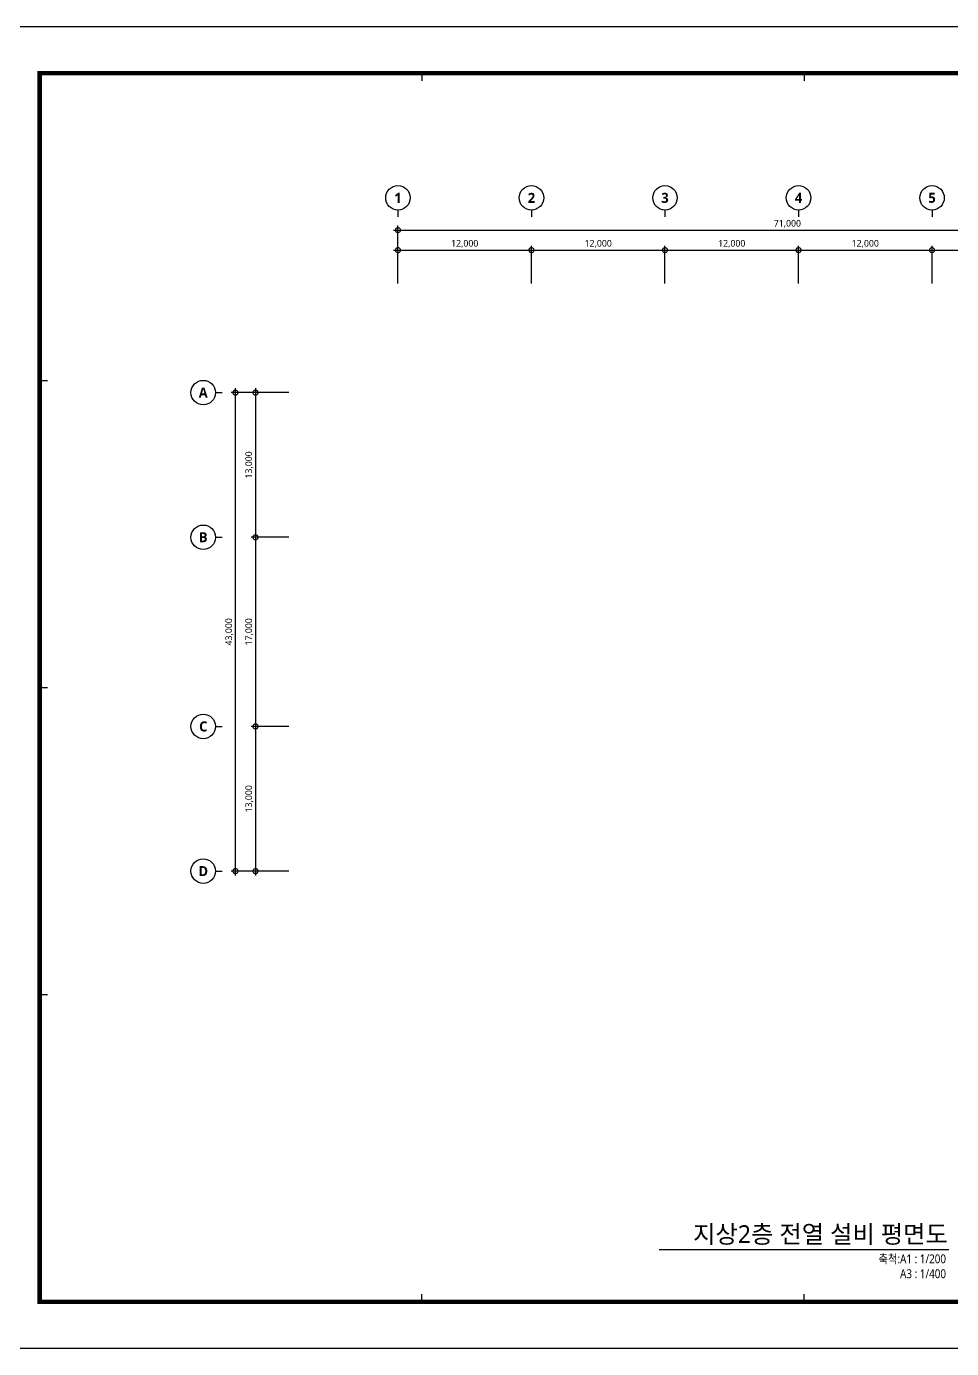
# Model space of a CAD drawing. Header units: millimetres. Extents: x 0 to 352625, y -118800 to 0.
# Drawn here: x 176312 to 259454, y -118800 to 0 of the extents above; entities that cross this region are included whole.
import ezdxf
from ezdxf.enums import TextEntityAlignment as Align

# ---------------------------------------------------------------- set-up
doc = ezdxf.new("R2010")
doc.units = ezdxf.units.MM
doc.header["$LTSCALE"] = 2000
doc.layers.get('Defpoints').update_dxf_attribs({"color": 167})
for name, color, linetype in [('arch', 8, 'Continuous'), ('SYM-BUB', 3, 'Continuous'), ('TIT', 2, 'Continuous'), ('XR-SHEET-SHT', 5, 'Continuous')]:
    doc.layers.add(name, color=color, linetype=linetype)
doc.layers.add('XR-SHEET-TEMP', color=171, linetype='Continuous', plot=False)
doc.styles.add('$0$스타일1', font='malgun.ttf')
doc.styles.add('GHS', font='malgun.ttf')
doc.styles.add('스타일1', font='malgun.ttf')
doc.styles.add('스타일2', font='malgunbd.ttf')
doc.dimstyles.new('CJA', dxfattribs={"dimscale": 300, "dimtxt": 2.7, "dimasz": 1, "dimexe": 2, "dimexo": 3, "dimgap": 1, "dimtad": 1, "dimdec": 0, "dimzin": 1, "dimdsep": 46, "dimlunit": 6, "dimtxsty": '$0$스타일1', "dimblk": 'CJDOT', "dimcen": 0.09, "dimdle": 1, "dimclrd": 256, "dimclre": 256, "dimclrt": 3, "dimadec": 0, "dimazin": 0, "dimtfac": 1, "dimtdec": 0, "dimtix": 1, "dimtmove": 2, "dimatfit": 3, "dimldrblk": 'CJDOT', "dimfxl": 1, "dimtolj": 1, "dimtzin": 1, "dimarcsym": 0})

# ---------------------------------------------------------------- blocks, each defined once
blk = doc.blocks.new('XR-FORM-EE', base_point=(461, 408))
at = {"layer": 'XR-SHEET-SHT', "color": 5}
blk.add_lwpolyline([(0, 118800), (168200, 118800), (168200, 0), (0, 0)], close=True, dxfattribs=at)
at = {"layer": 'XR-SHEET-SHT', "color": 5, "const_width": 400}
blk.add_lwpolyline([(9300, 114600), (163900, 114600), (163900, 4200), (9300, 4200)], close=True, dxfattribs=at)
at = {"layer": 'XR-SHEET-TEMP'}
for p, q in [((43650, 114600), (43650, 113900)), ((78000, 114600), (78000, 113900)), ((9300, 87000), (10000, 87000)), ((9300, 59400), (10000, 59400)), ((9300, 31800), (10000, 31800)), ((43650, 4200), (43650, 4900)), ((78000, 4200), (78000, 4900))]:
    blk.add_line(p, q, dxfattribs=at)
blk = doc.blocks.new('_DotSmall')
at = {"color": 0, "linetype": 'ByBlock', "const_width": 0.5}
blk.add_lwpolyline([(-0.0625, 0, 1), (0.0625, 0, 1)], format="xyb", close=True, dxfattribs=at)
blk = doc.blocks.new('*D38')
at = {"layer": 'arch', "color": 7, "lineweight": -2, "transparency": 16777216}
for p, q in [((199900, -32900), (194700, -32900)), ((195100, -76300), (195100, -32500)), ((199900, -75900), (194700, -75900))]:
    blk.add_line(p, q, dxfattribs=at)
at = {"layer": 'Defpoints', "color": 0, "transparency": 16777216}
for p in [(195100, -32900), (200500, -32900), (200500, -75900)]:
    blk.add_point(p, dxfattribs=at)
at = {"layer": 'arch', "color": 7, "lineweight": -2, "transparency": 16777216, "xscale": 900, "yscale": 900, "zscale": 900}
for p, rotation in [((195100, -32900), 90), ((195100, -75900), 270)]:
    blk.add_blockref('_DotSmall', p, dxfattribs=dict(at, rotation=rotation))
at = {"layer": 'arch', "color": 3, "transparency": 16777216, "insert": (194540, -54400), "char_height": 600, "attachment_point": 5, "rotation": 90, "style": '$0$스타일1'}
blk.add_mtext('\\A1;43,000', dxfattribs=at)
blk = doc.blocks.new('CJDOT')
blk.add_line((-2, 0), (2, 0))
at = {"const_width": 0.5}
blk.add_lwpolyline([(-0.25, 0, 1), (0.25, 0, 1)], format="xyb", close=True, dxfattribs=at)
blk = doc.blocks.new('*D39')
at = {"layer": 'arch', "color": 7, "lineweight": -2, "transparency": 16777216}
for p, q in [((199900, -32900), (196500, -32900)), ((196900, -32500), (196900, -46300)), ((199900, -45900), (196500, -45900))]:
    blk.add_line(p, q, dxfattribs=at)
at = {"layer": 'Defpoints', "color": 0, "transparency": 16777216}
for p in [(200500, -32900), (196900, -45900), (200500, -45900)]:
    blk.add_point(p, dxfattribs=at)
at = {"layer": 'arch', "color": 7, "lineweight": -2, "transparency": 16777216, "xscale": 900, "yscale": 900, "zscale": 900}
for p, rotation in [((196900, -32900), 90), ((196900, -45900), 270)]:
    blk.add_blockref('_DotSmall', p, dxfattribs=dict(at, rotation=rotation))
at = {"layer": 'arch', "color": 3, "transparency": 16777216, "insert": (196338, -39400), "char_height": 600, "attachment_point": 5, "rotation": 90, "style": '$0$스타일1'}
blk.add_mtext('\\A1;13,000', dxfattribs=at)
blk = doc.blocks.new('*D40')
at = {"layer": 'arch', "color": 7, "lineweight": -2, "transparency": 16777216}
for p, q in [((199900, -45900), (196500, -45900)), ((196900, -45500), (196900, -63300)), ((199900, -62900), (196500, -62900))]:
    blk.add_line(p, q, dxfattribs=at)
at = {"layer": 'Defpoints', "color": 0, "transparency": 16777216}
for p in [(200500, -45900), (196900, -62900), (200500, -62900)]:
    blk.add_point(p, dxfattribs=at)
at = {"layer": 'arch', "color": 7, "lineweight": -2, "transparency": 16777216, "xscale": 900, "yscale": 900, "zscale": 900}
for p, rotation in [((196900, -45900), 90), ((196900, -62900), 270)]:
    blk.add_blockref('_DotSmall', p, dxfattribs=dict(at, rotation=rotation))
at = {"layer": 'arch', "color": 3, "transparency": 16777216, "insert": (196338, -54400), "char_height": 600, "attachment_point": 5, "rotation": 90, "style": '$0$스타일1'}
blk.add_mtext('\\A1;17,000', dxfattribs=at)
blk = doc.blocks.new('*D41')
at = {"layer": 'arch', "color": 7, "lineweight": -2, "transparency": 16777216}
for p, q in [((199900, -62900), (196500, -62900)), ((196900, -62500), (196900, -76300)), ((199900, -75900), (196500, -75900))]:
    blk.add_line(p, q, dxfattribs=at)
at = {"layer": 'Defpoints', "color": 0, "transparency": 16777216}
for p in [(200500, -62900), (196900, -75900), (200500, -75900)]:
    blk.add_point(p, dxfattribs=at)
at = {"layer": 'arch', "color": 7, "lineweight": -2, "transparency": 16777216, "xscale": 900, "yscale": 900, "zscale": 900}
for p, rotation in [((196900, -62900), 90), ((196900, -75900), 270)]:
    blk.add_blockref('_DotSmall', p, dxfattribs=dict(at, rotation=rotation))
at = {"layer": 'arch', "color": 3, "transparency": 16777216, "insert": (196338, -69400), "char_height": 600, "attachment_point": 5, "rotation": 90, "style": '$0$스타일1'}
blk.add_mtext('\\A1;13,000', dxfattribs=at)
blk = doc.blocks.new('*D42')
at = {"layer": 'arch', "color": 7, "lineweight": -2, "transparency": 16777216}
for p, q in [((209300, -18300), (281100, -18300)), ((209700, -23100), (209700, -17900)), ((280700, -23100), (280700, -17900))]:
    blk.add_line(p, q, dxfattribs=at)
at = {"layer": 'Defpoints', "color": 0, "transparency": 16777216}
for p in [(280700, -18300), (209700, -23700), (280700, -23700)]:
    blk.add_point(p, dxfattribs=at)
at = {"layer": 'arch', "color": 7, "lineweight": -2, "transparency": 16777216, "xscale": 900, "yscale": 900, "zscale": 900, "rotation": 180}
blk.add_blockref('_DotSmall', (209700, -18300), dxfattribs=at)
at = {"layer": 'arch', "color": 7, "lineweight": -2, "transparency": 16777216, "xscale": 900, "yscale": 900, "zscale": 900}
blk.add_blockref('_DotSmall', (280700, -18300), dxfattribs=at)
at = {"layer": 'arch', "color": 3, "transparency": 16777216, "insert": (244700, -17738), "char_height": 600, "attachment_point": 5, "style": '스타일1'}
blk.add_mtext('\\A1;71,000', dxfattribs=at)
blk = doc.blocks.new('*D44')
at = {"layer": 'arch', "color": 7, "lineweight": -2, "transparency": 16777216}
for p, q in [((257300, -20100), (269600, -20100)), ((257700, -23100), (257700, -19700)), ((269200, -23100), (269200, -19700))]:
    blk.add_line(p, q, dxfattribs=at)
at = {"layer": 'Defpoints', "color": 0, "transparency": 16777216}
for p in [(269200, -20100), (257700, -23700), (269200, -23700)]:
    blk.add_point(p, dxfattribs=at)
at = {"layer": 'arch', "color": 7, "lineweight": -2, "transparency": 16777216, "xscale": 900, "yscale": 900, "zscale": 900, "rotation": 180}
blk.add_blockref('_DotSmall', (257700, -20100), dxfattribs=at)
at = {"layer": 'arch', "color": 7, "lineweight": -2, "transparency": 16777216, "xscale": 900, "yscale": 900, "zscale": 900}
blk.add_blockref('_DotSmall', (269200, -20100), dxfattribs=at)
at = {"layer": 'arch', "color": 3, "transparency": 16777216, "insert": (263450, -19538), "char_height": 600, "attachment_point": 5, "style": '스타일1'}
blk.add_mtext('\\A1;11,500', dxfattribs=at)
blk = doc.blocks.new('*D45')
at = {"layer": 'arch', "color": 7, "lineweight": -2, "transparency": 16777216}
for p, q in [((245300, -20100), (258100, -20100)), ((245700, -23100), (245700, -19700)), ((257700, -23100), (257700, -19700))]:
    blk.add_line(p, q, dxfattribs=at)
at = {"layer": 'Defpoints', "color": 0, "transparency": 16777216}
for p in [(257700, -20100), (245700, -23700), (257700, -23700)]:
    blk.add_point(p, dxfattribs=at)
at = {"layer": 'arch', "color": 7, "lineweight": -2, "transparency": 16777216, "xscale": 900, "yscale": 900, "zscale": 900, "rotation": 180}
blk.add_blockref('_DotSmall', (245700, -20100), dxfattribs=at)
at = {"layer": 'arch', "color": 7, "lineweight": -2, "transparency": 16777216, "xscale": 900, "yscale": 900, "zscale": 900}
blk.add_blockref('_DotSmall', (257700, -20100), dxfattribs=at)
at = {"layer": 'arch', "color": 3, "transparency": 16777216, "insert": (251700, -19538), "char_height": 600, "attachment_point": 5, "style": '스타일1'}
blk.add_mtext('\\A1;12,000', dxfattribs=at)
blk = doc.blocks.new('*D46')
at = {"layer": 'arch', "color": 7, "lineweight": -2, "transparency": 16777216}
for p, q in [((233300, -20100), (246100, -20100)), ((233700, -23100), (233700, -19700)), ((245700, -23100), (245700, -19700))]:
    blk.add_line(p, q, dxfattribs=at)
at = {"layer": 'Defpoints', "color": 0, "transparency": 16777216}
for p in [(245700, -20100), (233700, -23700), (245700, -23700)]:
    blk.add_point(p, dxfattribs=at)
at = {"layer": 'arch', "color": 7, "lineweight": -2, "transparency": 16777216, "xscale": 900, "yscale": 900, "zscale": 900, "rotation": 180}
blk.add_blockref('_DotSmall', (233700, -20100), dxfattribs=at)
at = {"layer": 'arch', "color": 7, "lineweight": -2, "transparency": 16777216, "xscale": 900, "yscale": 900, "zscale": 900}
blk.add_blockref('_DotSmall', (245700, -20100), dxfattribs=at)
at = {"layer": 'arch', "color": 3, "transparency": 16777216, "insert": (239700, -19538), "char_height": 600, "attachment_point": 5, "style": '스타일1'}
blk.add_mtext('\\A1;12,000', dxfattribs=at)
blk = doc.blocks.new('*D47')
at = {"layer": 'arch', "color": 7, "lineweight": -2, "transparency": 16777216}
for p, q in [((221300, -20100), (234100, -20100)), ((221700, -23100), (221700, -19700)), ((233700, -23100), (233700, -19700))]:
    blk.add_line(p, q, dxfattribs=at)
at = {"layer": 'Defpoints', "color": 0, "transparency": 16777216}
for p in [(233700, -20100), (221700, -23700), (233700, -23700)]:
    blk.add_point(p, dxfattribs=at)
at = {"layer": 'arch', "color": 7, "lineweight": -2, "transparency": 16777216, "xscale": 900, "yscale": 900, "zscale": 900, "rotation": 180}
blk.add_blockref('_DotSmall', (221700, -20100), dxfattribs=at)
at = {"layer": 'arch', "color": 7, "lineweight": -2, "transparency": 16777216, "xscale": 900, "yscale": 900, "zscale": 900}
blk.add_blockref('_DotSmall', (233700, -20100), dxfattribs=at)
at = {"layer": 'arch', "color": 3, "transparency": 16777216, "insert": (227700, -19538), "char_height": 600, "attachment_point": 5, "style": '스타일1'}
blk.add_mtext('\\A1;12,000', dxfattribs=at)
blk = doc.blocks.new('*D48')
at = {"layer": 'arch', "color": 7, "lineweight": -2, "transparency": 16777216}
for p, q in [((209300, -20100), (222100, -20100)), ((209700, -23100), (209700, -19700)), ((221700, -23100), (221700, -19700))]:
    blk.add_line(p, q, dxfattribs=at)
at = {"layer": 'Defpoints', "color": 0, "transparency": 16777216}
for p in [(221700, -20100), (209700, -23700), (221700, -23700)]:
    blk.add_point(p, dxfattribs=at)
at = {"layer": 'arch', "color": 7, "lineweight": -2, "transparency": 16777216, "xscale": 900, "yscale": 900, "zscale": 900, "rotation": 180}
blk.add_blockref('_DotSmall', (209700, -20100), dxfattribs=at)
at = {"layer": 'arch', "color": 7, "lineweight": -2, "transparency": 16777216, "xscale": 900, "yscale": 900, "zscale": 900}
blk.add_blockref('_DotSmall', (221700, -20100), dxfattribs=at)
at = {"layer": 'arch', "color": 3, "transparency": 16777216, "insert": (215700, -19538), "char_height": 600, "attachment_point": 5, "style": '스타일1'}
blk.add_mtext('\\A1;12,000', dxfattribs=at)
blk = doc.blocks.new('NEW_BUB')
at = {"layer": 'SYM-BUB', "color": 6}
blk.add_line((0, 3), (0, 0), dxfattribs=at)
blk.add_circle((0, 8.5), 5.5, dxfattribs=at)
at = {"layer": 'SYM-BUB', "color": 3, "style": '스타일2'}
blk.add_attdef('X', text='', height=4.5, dxfattribs=at).set_placement((0, 8.5), align=Align.MIDDLE)

msp = doc.modelspace()

# ---------------------------------------------------------------- linework, layer by layer
at = {"layer": 'TIT'}
msp.add_line((233189.8, -109900), (259210.2, -109900), dxfattribs=at)

# ---------------------------------------------------------------- block references
at = {"layer": 'arch'}
msp.add_blockref('XR-FORM-EE', (168661, -118391.6), dxfattribs=at)
at = {"layer": 'arch', "xscale": 200.0000000000001, "yscale": 200.0000000000001, "zscale": 200.0000000000001}
for p, values in [((209700, -17100), {'X': '1'}), ((221700, -17100), {'X': '2'}), ((233700, -17100), {'X': '3'}), ((245700, -17100), {'X': '4'}), ((257700, -17100), {'X': '5'})]:
    msp.add_blockref('NEW_BUB', p, dxfattribs=at).add_auto_attribs(values)
at = {"layer": 'arch'}
ref = msp.add_blockref('NEW_BUB', (193900, -32900), dxfattribs=dict(at, xscale=200.0000000000001, yscale=200.0000000000001, zscale=200.0000000000001, rotation=90))
ref.add_attrib('X', 'A', dxfattribs={"layer": 'SYM-BUB', "color": 3, "height": 900, "style": '스타일2'}).set_placement((192200, -32900), align=Align.MIDDLE)
ref = msp.add_blockref('NEW_BUB', (193900, -45900), dxfattribs=dict(at, xscale=200.0000000000001, yscale=200.0000000000001, zscale=200.0000000000001, rotation=90))
ref.add_attrib('X', 'B', dxfattribs={"layer": 'SYM-BUB', "color": 3, "height": 900, "style": '스타일2'}).set_placement((192200, -45900), align=Align.MIDDLE)
ref = msp.add_blockref('NEW_BUB', (193900, -62900), dxfattribs=dict(at, xscale=200.0000000000001, yscale=200.0000000000001, zscale=200.0000000000001, rotation=90))
ref.add_attrib('X', 'C', dxfattribs={"layer": 'SYM-BUB', "color": 3, "height": 900, "style": '스타일2'}).set_placement((192200, -62900), align=Align.MIDDLE)
ref = msp.add_blockref('NEW_BUB', (193900, -75900), dxfattribs=dict(at, xscale=200.0000000000001, yscale=200.0000000000001, zscale=200.0000000000001, rotation=90))
ref.add_attrib('X', 'D', dxfattribs={"layer": 'SYM-BUB', "color": 3, "height": 900, "style": '스타일2'}).set_placement((192200, -75900), align=Align.MIDDLE)

# ---------------------------------------------------------------- texts
at = {"layer": 'TIT', "style": 'GHS'}
msp.add_text('지상2층 전열 설비 평면도', height=1600, dxfattribs=at).set_placement((259118.4, -108520.3), align=Align.MIDDLE_RIGHT)
at = {"layer": 'TIT', "style": 'GHS', "width": 0.85}
for s, p in [('축척:A1 : 1/200', (258956.3, -111137.7)), ('A3 : 1/400', (258956.3, -112475.9))]:
    msp.add_text(s, height=800, dxfattribs=at).set_placement(p, align=Align.RIGHT)

# ---------------------------------------------------------------- dimensions: what is measured, and where the dimension line sits
at = {"layer": 'arch'}
dim = msp.add_linear_dim(base=(280700, -18300), p1=(209700, -23700), p2=(280700, -23700), angle=180, dimstyle='CJA', override={"dimscale": 200, "dimtxt": 3, "dimasz": 4.5, "dimtxsty": '스타일1', "dimblk1": 'DotSmall', "dimblk2": 'DotSmall', "dimsah": 1, "dimdle": 2, "dimclrd": 7, "dimclre": 7}, dxfattribs=at)
dim.commit()
dim.dimension.update_dxf_attribs({"geometry": '*D42', "text_midpoint": (244700, -17738), "dimtype": 160})
for base, p1, p2, picture, middle in [((221700, -20100), (209700, -23700), (221700, -23700), '*D48', (215700, -19538)), ((233700, -20100), (221700, -23700), (233700, -23700), '*D47', (227700, -19538)), ((245700, -20100), (233700, -23700), (245700, -23700), '*D46', (239700, -19538)), ((257700, -20100), (245700, -23700), (257700, -23700), '*D45', (251700, -19538)), ((269200, -20100), (257700, -23700), (269200, -23700), '*D44', (263450, -19538))]:
    dim = msp.add_linear_dim(base=base, p1=p1, p2=p2, dimstyle='CJA', override={"dimscale": 200, "dimtxt": 3, "dimasz": 4.5, "dimtxsty": '스타일1', "dimblk1": 'DotSmall', "dimblk2": 'DotSmall', "dimsah": 1, "dimdle": 2, "dimclrd": 7, "dimclre": 7}, dxfattribs=at)
    dim.commit()
    dim.dimension.update_dxf_attribs({"geometry": picture, "text_midpoint": middle})
for base, p1, p2, angle, picture, middle in [((195100, -32900), (200500, -75900), (200500, -32900), 270, '*D38', (194539.7, -54400)), ((196900, -45900), (200500, -32900), (200500, -45900), 90, '*D39', (196338, -39400)), ((196900, -62900), (200500, -45900), (200500, -62900), 270, '*D40', (196338, -54400)), ((196900, -75900), (200500, -62900), (200500, -75900), 270, '*D41', (196338, -69400))]:
    dim = msp.add_linear_dim(base=base, p1=p1, p2=p2, angle=angle, dimstyle='CJA', override={"dimscale": 200, "dimtxt": 3, "dimasz": 4.5, "dimblk1": 'DotSmall', "dimblk2": 'DotSmall', "dimsah": 1, "dimdle": 2, "dimclrd": 7, "dimclre": 7}, dxfattribs=at)
    dim.commit()
    dim.dimension.update_dxf_attribs({"geometry": picture, "text_midpoint": middle})

doc.saveas('drawing.dxf')
